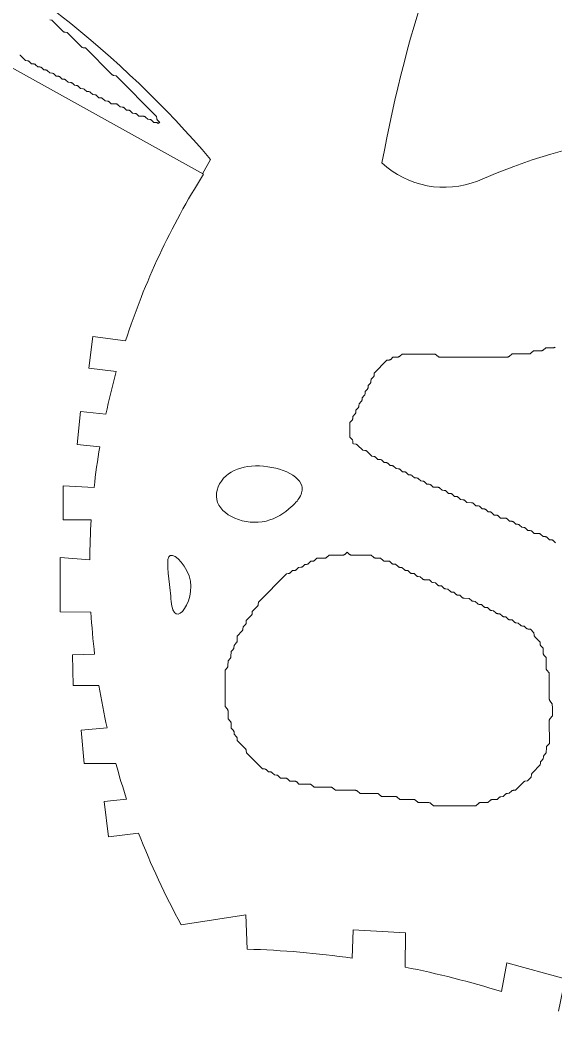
# Model space of a CAD drawing. Header units: inches. Extents: x 36 to 80.3, y 17.3 to 55.9.
# Drawn here: x 46.17 to 50.81, y 38.74 to 47.41 of the extents above; entities that cross this region are included whole.
import ezdxf

# ---------------------------------------------------------------- set-up
doc = ezdxf.new("R2010")
doc.units = ezdxf.units.IN
doc.layers.add('01_ORIGINAL_CAD', color=7, linetype='Continuous', lineweight=20)
doc.layers.add('02_APPROVED_PDF_OUTLINES', color=7, linetype='Continuous', lineweight=15)

msp = doc.modelspace()

# ---------------------------------------------------------------- linework, layer by layer
at = {"layer": '01_ORIGINAL_CAD'}
for points in [[(44.2832, 37.0838, 0.090917), (40.9305, 45.9685, -0.652582), (40.9305, 49.0108, -0.158741), (45.0035, 48.4251, -0.098355), (47.824, 46.2028), (47.7547, 46.078)], [(47.0869, 44.6297, -0.062406), (47.763, 46.0735), (45.5722, 47.2899, 0.058367), (44.8008, 44.9442, 0.058367)], [(50.1404, 46.0145, -0.546754), (57.6505, 41.0455, 0.171391), (58.1845, 40.3509, 0.171391)], [(46.9163, 43.9933, -0.01479), (47.0064, 44.3616, -0.01479)], [(46.8134, 43.3568, -0.013879), (46.8623, 43.7093)], [(46.7752, 42.7279, -0.013523), (46.7886, 43.0744, -0.013523)], [(46.8183, 41.9082, -0.014342), (46.786, 42.2745)], [(46.926, 41.2696, -0.014645), (46.8557, 41.6385)], [(47.0957, 40.6507, -0.012679), (47.002, 40.962)], [(48.1417, 39.35), (48.1299, 39.6486), (47.5702, 39.5607, -0.034306), (47.2, 40.3576, -0.034306)]]:
    msp.add_lwpolyline(points, format="xyb", dxfattribs=at)
for points in [[(47.0869, 44.6297), (46.8018, 44.6666), (46.7664, 44.3927), (47.0064, 44.3616)], [(46.9163, 43.9933), (46.6964, 44.0163), (46.6664, 43.7297), (46.8623, 43.7093)], [(46.8134, 43.3568), (46.5462, 43.3706), (46.5462, 43.0744), (46.7886, 43.0744)], [(46.7752, 42.7279), (46.519, 42.7483), (46.519, 42.2768), (46.786, 42.2745)], [(46.8183, 41.9082), (46.6252, 41.9024), (46.6331, 41.6385), (46.8557, 41.6385)], [(46.926, 41.2696), (46.7016, 41.2491), (46.728, 40.9607), (47.002, 40.962)], [(47.0957, 40.6507), (46.8999, 40.6301)], [(46.8999, 40.6301), (46.939, 40.3243), (47.2, 40.3576)], [(49.0534, 39.2724), (49.0621, 39.5186), (49.5148, 39.4915), (49.5133, 39.1941)], [(50.3503, 38.9811), (50.3957, 39.232), (50.9015, 39.0933), (50.8421, 38.8111)]]:
    msp.add_lwpolyline(points, dxfattribs=at)
for centre, radius, start, end in [((61.4362, 43.9511), 12.3264, 136.74777, 169.61544), ((49.8525, 46.7549), 0.7944, 227.09806, 291.24648), ((47.8977, 31.0932), 8.2604, 81.95727, 88.30736), ((47.8977, 31.0932), 8.2604, 72.72792, 78.72142)]:
    msp.add_arc(centre, radius, start, end, dxfattribs=at)
at = {"layer": '02_APPROVED_PDF_OUTLINES'}
for points in [[(46.4282, 47.4127), (46.4477, 47.411), (46.5456, 47.3127), (46.5482, 47.3104), (46.5511, 47.3085), (46.5543, 47.307), (46.5576, 47.306), (46.5611, 47.3055), (46.5807, 47.3037), (46.7051, 47.1787), (46.7077, 47.1764), (46.7106, 47.1744), (46.7138, 47.173), (46.7172, 47.1719), (46.7206, 47.1714), (46.7402, 47.1697), (46.9687, 46.9392), (46.9711, 46.9371), (46.9738, 46.9353), (46.9767, 46.9338), (46.9797, 46.9327), (46.9829, 46.9321), (47.0055, 46.9288), (47.3564, 46.575), (47.3572, 46.5582), (47.3576, 46.5547), (47.3585, 46.5513), (47.3598, 46.5481), (47.3617, 46.545), (47.3639, 46.5423), (47.3826, 46.5222), (47.3826, 46.5221), (47.382, 46.522), (47.3789, 46.5206), (47.376, 46.5188), (47.3733, 46.5167), (47.3696, 46.5132), (47.3659, 46.5167), (47.3631, 46.5189), (47.3601, 46.5207), (47.3568, 46.522), (47.3534, 46.5229), (47.3499, 46.5233), (47.3332, 46.5241), (47.3129, 46.5433), (47.3101, 46.5456), (47.3071, 46.5474), (47.3038, 46.5488), (47.3003, 46.5497), (47.2968, 46.5501), (47.2801, 46.5509), (47.2598, 46.5701), (47.2574, 46.5721), (47.2548, 46.5737), (47.2521, 46.5751), (47.2492, 46.5761), (47.2462, 46.5767), (47.2431, 46.577), (47.2005, 46.5779), (47.1831, 46.5951), (47.1805, 46.5974), (47.1776, 46.5992), (47.1744, 46.6007), (47.1711, 46.6017), (47.1677, 46.6022), (47.1477, 46.604), (47.1269, 46.6237), (47.1242, 46.626), (47.1211, 46.6278), (47.1178, 46.6292), (47.1144, 46.6301), (47.1108, 46.6305), (47.0941, 46.6313), (47.0738, 46.6505), (47.071, 46.6528), (47.068, 46.6546), (47.0647, 46.656), (47.0612, 46.6569), (47.0577, 46.6573), (47.041, 46.6581), (47.0207, 46.6773), (47.0183, 46.6793), (47.0157, 46.6809), (47.013, 46.6823), (47.0101, 46.6833), (47.0071, 46.6839), (47.004, 46.6841), (46.9614, 46.685), (46.944, 46.7023), (46.9414, 46.7045), (46.9385, 46.7064), (46.9353, 46.7079), (46.932, 46.7089), (46.9286, 46.7094), (46.9086, 46.7112), (46.8878, 46.7309), (46.8851, 46.7331), (46.882, 46.735), (46.8787, 46.7364), (46.8753, 46.7373), (46.8717, 46.7377), (46.855, 46.7384), (46.8347, 46.7577), (46.8319, 46.7599), (46.8289, 46.7618), (46.8256, 46.7632), (46.8221, 46.7641), (46.8186, 46.7645), (46.8019, 46.7652), (46.7816, 46.7845), (46.7788, 46.7867), (46.7757, 46.7886), (46.7725, 46.79), (46.769, 46.7909), (46.7654, 46.7913), (46.749, 46.792), (46.7314, 46.8095), (46.7288, 46.8117), (46.7259, 46.8136), (46.7228, 46.8151), (46.7194, 46.8161), (46.716, 46.8166), (46.696, 46.8184), (46.6753, 46.8381), (46.6725, 46.8403), (46.6695, 46.8422), (46.6662, 46.8436), (46.6627, 46.8445), (46.6592, 46.8449), (46.6428, 46.8456), (46.6251, 46.8631), (46.6225, 46.8653), (46.6196, 46.8672), (46.6165, 46.8687), (46.6132, 46.8697), (46.6098, 46.8702), (46.5898, 46.872), (46.569, 46.8917), (46.5662, 46.8939), (46.5632, 46.8958), (46.5599, 46.8972), (46.5564, 46.8981), (46.5529, 46.8985), (46.5365, 46.8992), (46.5189, 46.9167), (46.5162, 46.9189), (46.5133, 46.9208), (46.5102, 46.9223), (46.5069, 46.9233), (46.5035, 46.9238), (46.4835, 46.9256), (46.4627, 46.9453), (46.46, 46.9475), (46.4569, 46.9494), (46.4536, 46.9508), (46.4502, 46.9517), (46.4466, 46.9521), (46.4299, 46.9528), (46.4096, 46.9721), (46.4068, 46.9743), (46.4038, 46.9762), (46.4005, 46.9776), (46.397, 46.9785), (46.3935, 46.9789), (46.3767, 46.9796), (46.3564, 46.9989), (46.3537, 47.0011), (46.3506, 47.003), (46.3473, 47.0044), (46.3439, 47.0053), (46.3403, 47.0057), (46.3239, 47.0064), (46.3063, 47.0239), (46.3037, 47.0261), (46.3008, 47.028), (46.2976, 47.0295), (46.2943, 47.0305), (46.2909, 47.031), (46.2709, 47.0328), (46.2502, 47.0525), (46.2474, 47.0547), (46.2443, 47.0566), (46.2411, 47.058), (46.2376, 47.0589), (46.2341, 47.0593), (46.2177, 47.06), (46.1735, 47.1042), (46.1709, 47.1065), (46.168, 47.1084)], [(50.8175, 42.8766), (50.8002, 42.8939), (50.7975, 42.8961), (50.7946, 42.898), (50.7915, 42.8995), (50.7882, 42.9005), (50.7848, 42.901), (50.7648, 42.9028), (50.744, 42.9225), (50.7413, 42.9247), (50.7382, 42.9266), (50.7349, 42.928), (50.7315, 42.9289), (50.7279, 42.9293), (50.7112, 42.93), (50.6909, 42.9493), (50.6885, 42.9512), (50.6859, 42.9529), (50.6832, 42.9543), (50.6803, 42.9552), (50.6773, 42.9559), (50.6742, 42.9561), (50.6316, 42.957), (50.6142, 42.9743), (50.6116, 42.9765), (50.6087, 42.9784), (50.6055, 42.9799), (50.6022, 42.9809), (50.5988, 42.9814), (50.5788, 42.9832), (50.5581, 43.0029), (50.5553, 43.0051), (50.5522, 43.007), (50.5489, 43.0084), (50.5455, 43.0093), (50.5419, 43.0097), (50.5252, 43.0104), (50.5049, 43.0297), (50.5022, 43.0319), (50.4991, 43.0338), (50.4958, 43.0352), (50.4924, 43.0361), (50.4888, 43.0365), (50.4721, 43.0372), (50.4518, 43.0565), (50.449, 43.0587), (50.446, 43.0606), (50.4427, 43.062), (50.4392, 43.0629), (50.4357, 43.0633), (50.4189, 43.064), (50.3986, 43.0833), (50.3963, 43.0852), (50.3937, 43.0869), (50.3909, 43.0882), (50.388, 43.0892), (50.385, 43.0898), (50.382, 43.0901), (50.3393, 43.091), (50.322, 43.1082), (50.3193, 43.1105), (50.3164, 43.1124), (50.3133, 43.1138), (50.31, 43.1148), (50.3066, 43.1154), (50.2866, 43.1172), (50.2658, 43.1368), (50.263, 43.1391), (50.26, 43.1409), (50.2567, 43.1423), (50.2532, 43.1433), (50.2497, 43.1437), (50.233, 43.1444), (50.2127, 43.1636), (50.2099, 43.1659), (50.2069, 43.1677), (50.2036, 43.1691), (50.2001, 43.1701), (50.1966, 43.1705), (50.1798, 43.1712), (50.1595, 43.1904), (50.1568, 43.1927), (50.1537, 43.1945), (50.1504, 43.1959), (50.147, 43.1969), (50.1434, 43.1973), (50.1267, 43.198), (50.1064, 43.2172), (50.104, 43.2192), (50.1015, 43.2209), (50.0987, 43.2222), (50.0958, 43.2232), (50.0928, 43.2238), (50.0897, 43.2241), (50.0471, 43.225), (50.0297, 43.2422), (50.0271, 43.2445), (50.0242, 43.2464), (50.021, 43.2478), (50.0177, 43.2488), (50.0143, 43.2494), (49.9943, 43.2511), (49.9736, 43.2708), (49.9708, 43.2731), (49.9677, 43.2749), (49.9645, 43.2763), (49.961, 43.2772), (49.9575, 43.2776), (49.9407, 43.2784), (49.9204, 43.2976), (49.9177, 43.2999), (49.9146, 43.3017), (49.9113, 43.3031), (49.9079, 43.304), (49.9043, 43.3044), (49.8876, 43.3052), (49.8673, 43.3244), (49.8645, 43.3267), (49.8615, 43.3285), (49.8582, 43.3299), (49.8547, 43.3308), (49.8512, 43.3312), (49.8344, 43.332), (49.8141, 43.3512), (49.8118, 43.3532), (49.8092, 43.3549), (49.8065, 43.3562), (49.8035, 43.3572), (49.8005, 43.3578), (49.7975, 43.3581), (49.7549, 43.359), (49.7375, 43.3762), (49.7349, 43.3785), (49.7319, 43.3803), (49.7288, 43.3818), (49.7255, 43.3828), (49.7221, 43.3834), (49.7021, 43.3851), (49.6813, 43.4048), (49.6786, 43.4071), (49.6755, 43.4089), (49.6722, 43.4103), (49.6688, 43.4112), (49.6652, 43.4116), (49.6485, 43.4124), (49.6282, 43.4316), (49.6254, 43.4339), (49.6224, 43.4357), (49.6191, 43.4371), (49.6156, 43.438), (49.6121, 43.4384), (49.5953, 43.4392), (49.575, 43.4584), (49.5723, 43.4607), (49.5692, 43.4625), (49.5659, 43.4639), (49.5625, 43.4648), (49.5589, 43.4652), (49.5422, 43.466), (49.5219, 43.4852), (49.5191, 43.4875), (49.5161, 43.4893), (49.5128, 43.4907), (49.5093, 43.4916), (49.5058, 43.492), (49.4891, 43.4928), (49.4688, 43.512), (49.466, 43.5143), (49.4629, 43.5161), (49.4597, 43.5175), (49.4562, 43.5184), (49.4527, 43.5188), (49.4359, 43.5196), (49.4156, 43.5388), (49.4129, 43.5411), (49.4098, 43.5429), (49.4065, 43.5443), (49.4031, 43.5452), (49.3995, 43.5456), (49.3828, 43.5464), (49.3625, 43.5656), (49.3597, 43.5679), (49.3567, 43.5697), (49.3534, 43.5711), (49.3499, 43.572), (49.3464, 43.5724), (49.3296, 43.5732), (49.3093, 43.5924), (49.3066, 43.5947), (49.3035, 43.5965), (49.3002, 43.5979), (49.2968, 43.5988), (49.2932, 43.5992), (49.2765, 43.6), (49.2562, 43.6192), (49.2534, 43.6215), (49.2504, 43.6233), (49.2471, 43.6247), (49.2436, 43.6256), (49.2401, 43.626), (49.2238, 43.6267), (49.1796, 43.6709), (49.1769, 43.6732), (49.174, 43.6751), (49.1709, 43.6766), (49.1675, 43.6776), (49.1641, 43.6782), (49.1445, 43.6799), (49.0998, 43.7246), (49.0972, 43.7269), (49.0943, 43.7288), (49.0911, 43.7302), (49.0878, 43.7312), (49.0843, 43.7318), (49.0648, 43.7335), (49.0597, 43.7386), (49.058, 43.7586), (49.0574, 43.762), (49.0565, 43.7652), (49.055, 43.7683), (49.0532, 43.7712), (49.051, 43.7738), (49.034, 43.7913), (49.0337, 43.9197), (49.0506, 43.9371), (49.0528, 43.9398), (49.0547, 43.9426), (49.0561, 43.9458), (49.0571, 43.9491), (49.0576, 43.9524), (49.0593, 43.9728), (49.0788, 43.9938), (49.081, 43.9966), (49.0828, 43.9996), (49.0842, 44.0029), (49.0851, 44.0063), (49.0855, 44.0098), (49.0862, 44.027), (49.1053, 44.0475), (49.1075, 44.0503), (49.1093, 44.0533), (49.1106, 44.0566), (49.1115, 44.06), (49.1119, 44.0635), (49.1126, 44.0807), (49.1317, 44.1012), (49.1339, 44.104), (49.1357, 44.107), (49.1371, 44.1103), (49.138, 44.1137), (49.1384, 44.1172), (49.1391, 44.1344), (49.1581, 44.1549), (49.1604, 44.1577), (49.1622, 44.1607), (49.1635, 44.164), (49.1644, 44.1674), (49.1648, 44.1709), (49.1655, 44.1881), (49.1846, 44.2086), (49.1868, 44.2114), (49.1886, 44.2144), (49.19, 44.2177), (49.1909, 44.2211), (49.1912, 44.2246), (49.1919, 44.2414), (49.2093, 44.2593), (49.2115, 44.262), (49.2133, 44.2648), (49.2148, 44.268), (49.2157, 44.2713), (49.2163, 44.2746), (49.218, 44.295), (49.2375, 44.316), (49.2397, 44.3188), (49.2415, 44.3218), (49.2429, 44.3251), (49.2437, 44.3285), (49.2441, 44.332), (49.2448, 44.3487), (49.3549, 44.4603), (49.3712, 44.4611), (49.3747, 44.4615), (49.3782, 44.4624), (49.3815, 44.4638), (49.3845, 44.4657), (49.3873, 44.4679), (49.4072, 44.487), (49.4502, 44.4879), (49.4532, 44.4882), (49.4562, 44.4888), (49.4592, 44.4898), (49.4619, 44.4912), (49.4645, 44.4928), (49.4668, 44.4948), (49.4866, 44.5136), (49.7737, 44.5139), (49.7996, 44.4927), (49.8024, 44.4907), (49.8055, 44.4891), (49.8087, 44.488), (49.812, 44.4873), (49.8155, 44.487), (50.3994, 44.4875), (50.4029, 44.4877), (50.4062, 44.4884), (50.4094, 44.4896), (50.4125, 44.4912), (50.4153, 44.4932), (50.4411, 44.5144), (50.5882, 44.5148), (50.5912, 44.5149), (50.5942, 44.5155), (50.5971, 44.5164), (50.5998, 44.5177), (50.6024, 44.5192), (50.6048, 44.5211), (50.6275, 44.5414), (50.6944, 44.5417), (50.6974, 44.5419), (50.7003, 44.5424), (50.7032, 44.5433), (50.7059, 44.5446), (50.7085, 44.5461), (50.7109, 44.548), (50.7336, 44.5683), (50.8005, 44.5686), (50.8035, 44.5688), (50.8065, 44.5693), (50.8093, 44.5703), (50.8121, 44.5715), (50.8146, 44.5731)]]:
    msp.add_lwpolyline(points, dxfattribs=at)
msp.add_lwpolyline([(49.0091, 42.7933), (49.0294, 42.7753), (49.0318, 42.7734), (49.0343, 42.7719), (49.0371, 42.7706), (49.04, 42.7697), (49.0429, 42.7692), (49.046, 42.769), (49.2185, 42.7688), (49.2384, 42.75), (49.2407, 42.7481), (49.2433, 42.7464), (49.2461, 42.7451), (49.249, 42.7441), (49.252, 42.7434), (49.255, 42.7432), (49.2984, 42.7423), (49.3215, 42.7218), (49.3238, 42.72), (49.3264, 42.7184), (49.3291, 42.7172), (49.332, 42.7163), (49.3349, 42.7157), (49.3379, 42.7155), (49.3775, 42.7153), (49.3947, 42.6983), (49.3973, 42.696), (49.4002, 42.6941), (49.4034, 42.6927), (49.4067, 42.6917), (49.4101, 42.6911), (49.4301, 42.6893), (49.4509, 42.6697), (49.4536, 42.6674), (49.4567, 42.6656), (49.46, 42.6642), (49.4634, 42.6632), (49.467, 42.6628), (49.4837, 42.6621), (49.504, 42.6429), (49.5068, 42.6406), (49.5098, 42.6388), (49.5131, 42.6374), (49.5166, 42.6364), (49.5201, 42.636), (49.5368, 42.6353), (49.5571, 42.6161), (49.5599, 42.6138), (49.563, 42.612), (49.5663, 42.6106), (49.5697, 42.6096), (49.5733, 42.6092), (49.59, 42.6085), (49.6103, 42.5893), (49.613, 42.587), (49.6161, 42.5852), (49.6194, 42.5838), (49.6228, 42.5828), (49.6264, 42.5824), (49.6431, 42.5817), (49.6634, 42.5625), (49.6658, 42.5605), (49.6684, 42.5588), (49.6711, 42.5575), (49.674, 42.5565), (49.677, 42.5559), (49.6801, 42.5556), (49.7227, 42.5547), (49.7401, 42.5375), (49.7427, 42.5352), (49.7456, 42.5333), (49.7488, 42.5319), (49.7521, 42.5309), (49.7555, 42.5303), (49.7755, 42.5286), (49.7962, 42.5089), (49.799, 42.5066), (49.8021, 42.5048), (49.8054, 42.5034), (49.8088, 42.5025), (49.8124, 42.5021), (49.8291, 42.5013), (49.8494, 42.4821), (49.8522, 42.4798), (49.8552, 42.478), (49.8585, 42.4766), (49.8619, 42.4757), (49.8655, 42.4753), (49.8822, 42.4745), (49.9025, 42.4553), (49.9053, 42.453), (49.9083, 42.4512), (49.9116, 42.4498), (49.9151, 42.4489), (49.9186, 42.4485), (49.9354, 42.4477), (49.9557, 42.4285), (49.9584, 42.4262), (49.9615, 42.4244), (49.9648, 42.423), (49.9682, 42.4221), (49.9718, 42.4217), (49.9885, 42.4209), (50.0088, 42.4017), (50.0112, 42.3997), (50.0137, 42.398), (50.0165, 42.3967), (50.0194, 42.3957), (50.0224, 42.3951), (50.0255, 42.3948), (50.0684, 42.3939), (50.0885, 42.3749), (50.0913, 42.3726), (50.0943, 42.3708), (50.0976, 42.3694), (50.1011, 42.3685), (50.1046, 42.3681), (50.1213, 42.3673), (50.1416, 42.3481), (50.1444, 42.3458), (50.1474, 42.344), (50.1507, 42.3426), (50.1542, 42.3417), (50.1577, 42.3413), (50.1745, 42.3405), (50.1948, 42.3213), (50.1975, 42.319), (50.2006, 42.3172), (50.2039, 42.3158), (50.2073, 42.3149), (50.2109, 42.3145), (50.2276, 42.3137), (50.2479, 42.2945), (50.2507, 42.2922), (50.2537, 42.2904), (50.257, 42.289), (50.2605, 42.2881), (50.264, 42.2877), (50.2808, 42.2869), (50.3011, 42.2677), (50.3038, 42.2654), (50.3069, 42.2636), (50.3102, 42.2622), (50.3136, 42.2613), (50.3172, 42.2609), (50.3339, 42.2601), (50.3542, 42.2409), (50.357, 42.2386), (50.36, 42.2368), (50.3633, 42.2354), (50.3668, 42.2345), (50.3703, 42.2341), (50.387, 42.2333), (50.4073, 42.2141), (50.4101, 42.2118), (50.4131, 42.21), (50.4164, 42.2086), (50.4199, 42.2077), (50.4234, 42.2073), (50.4402, 42.2065), (50.4605, 42.1873), (50.4632, 42.185), (50.4663, 42.1832), (50.4696, 42.1818), (50.473, 42.1809), (50.4766, 42.1805), (50.4933, 42.1797), (50.5136, 42.1605), (50.5164, 42.1582), (50.5194, 42.1564), (50.5227, 42.155), (50.5262, 42.1541), (50.5297, 42.1537), (50.5465, 42.1529), (50.5667, 42.1337), (50.5695, 42.1314), (50.5726, 42.1296), (50.5759, 42.1282), (50.5793, 42.1273), (50.5829, 42.1269), (50.5991, 42.1262), (50.6303, 42.0947), (50.6321, 42.0747), (50.6326, 42.0713), (50.6336, 42.068), (50.6351, 42.0649), (50.6369, 42.062), (50.6392, 42.0594), (50.6832, 42.0147), (50.6839, 41.9979), (50.6843, 41.9944), (50.6852, 41.991), (50.6866, 41.9877), (50.6884, 41.9847), (50.6906, 41.982), (50.7096, 41.9617), (50.7106, 41.918), (50.7108, 41.9149), (50.7114, 41.912), (50.7124, 41.9091), (50.7137, 41.9064), (50.7154, 41.9038), (50.7173, 41.9015), (50.7361, 41.8813), (50.7365, 41.787), (50.7368, 41.7835), (50.7376, 41.78), (50.7388, 41.7767), (50.7406, 41.7735), (50.7427, 41.7707), (50.7629, 41.7477), (50.7633, 41.5216), (50.7635, 41.5182), (50.7642, 41.5149), (50.7653, 41.5117), (50.7669, 41.5087), (50.7688, 41.506), (50.7899, 41.4798), (50.79, 41.4411), (50.7901, 41.3756), (50.7691, 41.3494), (50.7672, 41.3466), (50.7657, 41.3436), (50.7645, 41.3404), (50.7639, 41.3371), (50.7636, 41.3337), (50.764, 41.135), (50.7454, 41.1149), (50.7434, 41.1126), (50.7418, 41.11), (50.7405, 41.1073), (50.7395, 41.1044), (50.7389, 41.1014), (50.7387, 41.0984), (50.7378, 41.0547), (50.719, 41.0344), (50.7168, 41.0316), (50.7149, 41.0286), (50.7136, 41.0253), (50.7127, 41.0219), (50.7123, 41.0184), (50.7116, 41.0012), (50.6925, 40.9807), (50.6903, 40.9779), (50.6885, 40.9749), (50.6871, 40.9716), (50.6863, 40.9682), (50.6859, 40.9647), (50.6852, 40.948), (50.6168, 40.8787), (50.6147, 40.8762), (50.6129, 40.8736), (50.6115, 40.8707), (50.6105, 40.8677), (50.6099, 40.8645), (50.6067, 40.8415), (50.5747, 40.8091), (50.5552, 40.8073), (50.5517, 40.8068), (50.5484, 40.8057), (50.5452, 40.8042), (50.5423, 40.8023), (50.5397, 40.8), (50.4692, 40.7289), (50.4529, 40.7282), (50.4493, 40.7278), (50.4459, 40.7269), (50.4426, 40.7255), (50.4395, 40.7236), (50.4368, 40.7213), (50.4166, 40.7021), (50.3998, 40.7013), (50.3963, 40.7009), (50.3928, 40.7), (50.3895, 40.6986), (50.3865, 40.6967), (50.3837, 40.6945), (50.3631, 40.6748), (50.3431, 40.673), (50.3397, 40.6724), (50.3363, 40.6714), (50.3332, 40.6699), (50.3303, 40.668), (50.3277, 40.6658), (50.3104, 40.6485), (50.2678, 40.6476), (50.2647, 40.6473), (50.2617, 40.6467), (50.2588, 40.6457), (50.256, 40.6443), (50.2535, 40.6427), (50.2511, 40.6407), (50.2313, 40.6218), (50.1649, 40.6215), (50.1619, 40.6213), (50.159, 40.6208), (50.1561, 40.6199), (50.1534, 40.6186), (50.1508, 40.6171), (50.1484, 40.6152), (50.1257, 40.5949), (49.7591, 40.5947), (49.7363, 40.6149), (49.7339, 40.6168), (49.7313, 40.6183), (49.7286, 40.6196), (49.7257, 40.6205), (49.7228, 40.621), (49.7197, 40.6212), (49.6263, 40.6214), (49.6035, 40.6416), (49.6011, 40.6435), (49.5986, 40.6451), (49.5958, 40.6463), (49.5929, 40.6472), (49.59, 40.6477), (49.587, 40.6479), (49.467, 40.6481), (49.4442, 40.6684), (49.4418, 40.6702), (49.4392, 40.6718), (49.4365, 40.673), (49.4336, 40.6739), (49.4307, 40.6745), (49.4276, 40.6747), (49.3077, 40.6748), (49.2849, 40.6951), (49.2825, 40.6969), (49.2799, 40.6985), (49.2772, 40.6997), (49.2743, 40.7006), (49.2713, 40.7012), (49.2683, 40.7014), (49.1213, 40.7015), (49.0953, 40.7227), (49.0925, 40.7247), (49.0895, 40.7263), (49.0862, 40.7274), (49.0829, 40.7281), (49.0795, 40.7284), (48.9088, 40.7282), (48.8829, 40.7494), (48.8801, 40.7514), (48.8771, 40.753), (48.8738, 40.7541), (48.8705, 40.7548), (48.8671, 40.755), (48.7235, 40.7549), (48.7007, 40.7752), (48.6984, 40.777), (48.6958, 40.7786), (48.6931, 40.7798), (48.6902, 40.7807), (48.6872, 40.7813), (48.6842, 40.7815), (48.5913, 40.7816), (48.5714, 40.8005), (48.5691, 40.8024), (48.5665, 40.8041), (48.5637, 40.8055), (48.5608, 40.8064), (48.5578, 40.8071), (48.5547, 40.8073), (48.5118, 40.8082), (48.4917, 40.8273), (48.4894, 40.8292), (48.4868, 40.8309), (48.484, 40.8322), (48.4811, 40.8332), (48.4781, 40.8339), (48.4751, 40.8341), (48.4321, 40.835), (48.412, 40.854), (48.4093, 40.8563), (48.4062, 40.8582), (48.4029, 40.8595), (48.3995, 40.8605), (48.3959, 40.8609), (48.3792, 40.8616), (48.3589, 40.8808), (48.3561, 40.8831), (48.3531, 40.885), (48.3498, 40.8863), (48.3463, 40.8873), (48.3428, 40.8877), (48.3261, 40.8884), (48.3058, 40.9076), (48.303, 40.9099), (48.3, 40.9118), (48.2967, 40.9131), (48.2932, 40.9141), (48.2897, 40.9145), (48.2734, 40.9152), (48.1358, 41.0539), (48.134, 41.0739), (48.1335, 41.0773), (48.1325, 41.0806), (48.131, 41.0837), (48.1292, 41.0866), (48.1269, 41.0892), (48.0564, 41.1607), (48.0556, 41.1775), (48.0552, 41.181), (48.0543, 41.1844), (48.053, 41.1877), (48.0512, 41.1907), (48.0489, 41.1935), (48.0293, 41.2145), (48.0276, 41.2348), (48.027, 41.2382), (48.026, 41.2415), (48.0246, 41.2446), (48.0228, 41.2475), (48.0205, 41.2501), (48.0033, 41.2678), (48.0023, 41.3111), (48.0021, 41.3142), (48.0014, 41.3171), (48.0005, 41.32), (47.9992, 41.3227), (47.9975, 41.3253), (47.9956, 41.3276), (47.9767, 41.3479), (47.9756, 41.4183), (47.9753, 41.4214), (47.9747, 41.4244), (47.9738, 41.4273), (47.9724, 41.43), (47.9708, 41.4326), (47.9688, 41.435), (47.9501, 41.4551), (47.9498, 41.627), (47.9495, 41.772), (47.9681, 41.7921), (47.9701, 41.7944), (47.9717, 41.797), (47.973, 41.7997), (47.974, 41.8026), (47.9746, 41.8056), (47.9748, 41.8086), (47.9757, 41.8523), (47.9945, 41.8726), (47.9965, 41.875), (47.9981, 41.8775), (47.9994, 41.8803), (48.0004, 41.8832), (48.001, 41.8861), (48.0012, 41.8892), (48.002, 41.9325), (48.0192, 41.9502), (48.0214, 41.9528), (48.0232, 41.9557), (48.0247, 41.9588), (48.0256, 41.9621), (48.0262, 41.9655), (48.0279, 41.9859), (48.0474, 42.0069), (48.0493, 42.0092), (48.0509, 42.0118), (48.0522, 42.0145), (48.0532, 42.0174), (48.0538, 42.0204), (48.054, 42.0234), (48.0549, 42.0667), (48.0984, 42.1112), (48.1007, 42.1138), (48.1025, 42.1168), (48.104, 42.1199), (48.105, 42.1232), (48.1055, 42.1266), (48.1072, 42.147), (48.1267, 42.168), (48.1289, 42.1707), (48.1307, 42.1738), (48.1321, 42.177), (48.133, 42.1805), (48.1334, 42.184), (48.134, 42.2007), (48.1778, 42.2455), (48.1801, 42.2481), (48.1819, 42.251), (48.1833, 42.2542), (48.1843, 42.2575), (48.1849, 42.2609), (48.1865, 42.2809), (48.2308, 42.326), (48.233, 42.3287), (48.2348, 42.3316), (48.2363, 42.3347), (48.2373, 42.338), (48.2378, 42.3414), (48.2395, 42.3614), (48.4824, 42.6077), (48.4987, 42.6084), (48.5023, 42.6089), (48.5057, 42.6098), (48.509, 42.6112), (48.5121, 42.613), (48.5148, 42.6153), (48.535, 42.6346), (48.5518, 42.6353), (48.5553, 42.6357), (48.5588, 42.6367), (48.562, 42.6381), (48.5651, 42.6399), (48.5679, 42.6422), (48.5885, 42.6619), (48.6085, 42.6637), (48.6119, 42.6642), (48.6152, 42.6652), (48.6184, 42.6667), (48.6213, 42.6686), (48.6239, 42.6709), (48.6414, 42.6883), (48.6578, 42.6891), (48.6614, 42.6895), (48.6648, 42.6904), (48.6681, 42.6918), (48.6712, 42.6937), (48.6739, 42.6959), (48.6946, 42.7156), (48.7146, 42.7174), (48.718, 42.718), (48.7213, 42.719), (48.7245, 42.7205), (48.7274, 42.7224), (48.73, 42.7246), (48.7471, 42.7417), (48.8131, 42.742), (48.8161, 42.7422), (48.8191, 42.7427), (48.822, 42.7436), (48.8247, 42.7449), (48.8273, 42.7465), (48.8297, 42.7483), (48.8524, 42.7686), (48.9723, 42.7689), (48.9753, 42.7691), (48.9783, 42.7697), (48.9812, 42.7706), (48.9839, 42.7718), (48.9865, 42.7734), (48.9889, 42.7753)], close=True, dxfattribs=at)
for points, knots in [([(48.179, 43.5413), (48.3627, 43.5564), (48.585, 43.4811), (48.6153, 43.3703), (48.6239, 43.3387), (48.617, 43.3043), (48.5968, 43.2702), (48.58, 43.242), (48.5541, 43.2139), (48.5244, 43.1872), (48.4647, 43.1335), (48.3898, 43.0852), (48.3074, 43.065), (48.125, 43.02), (47.906, 43.1122), (47.8782, 43.2523), (47.8645, 43.3216), (47.8976, 43.4027), (47.9584, 43.4571), (48.0138, 43.5067), (48.0921, 43.5341), (48.179, 43.5413)], [0, 0, 0, 0, 0.247693, 0.247693, 0.247693, 0.318136, 0.318136, 0.318136, 0.376632, 0.376632, 0.376632, 0.494073, 0.494073, 0.494073, 0.754026, 0.754026, 0.754026, 0.8827, 0.8827, 0.8827, 1, 1, 1, 1]), ([(47.4747, 42.7655), (47.5169, 42.7826), (47.6278, 42.6697), (47.6493, 42.5435), (47.6694, 42.4253), (47.6111, 42.2955), (47.5611, 42.2645), (47.5353, 42.2484), (47.5116, 42.2588), (47.498, 42.2939), (47.4836, 42.3307), (47.4803, 42.3949), (47.4734, 42.4629), (47.4598, 42.5979), (47.4321, 42.7481), (47.4747, 42.7655)], [0, 0, 0, 0, 0.25374, 0.25374, 0.25374, 0.491289, 0.491289, 0.491289, 0.61432, 0.61432, 0.61432, 0.743531, 0.743531, 0.743531, 1, 1, 1, 1])]:
    msp.add_open_spline(points, degree=3, knots=knots, dxfattribs=at)

doc.saveas('drawing.dxf')
